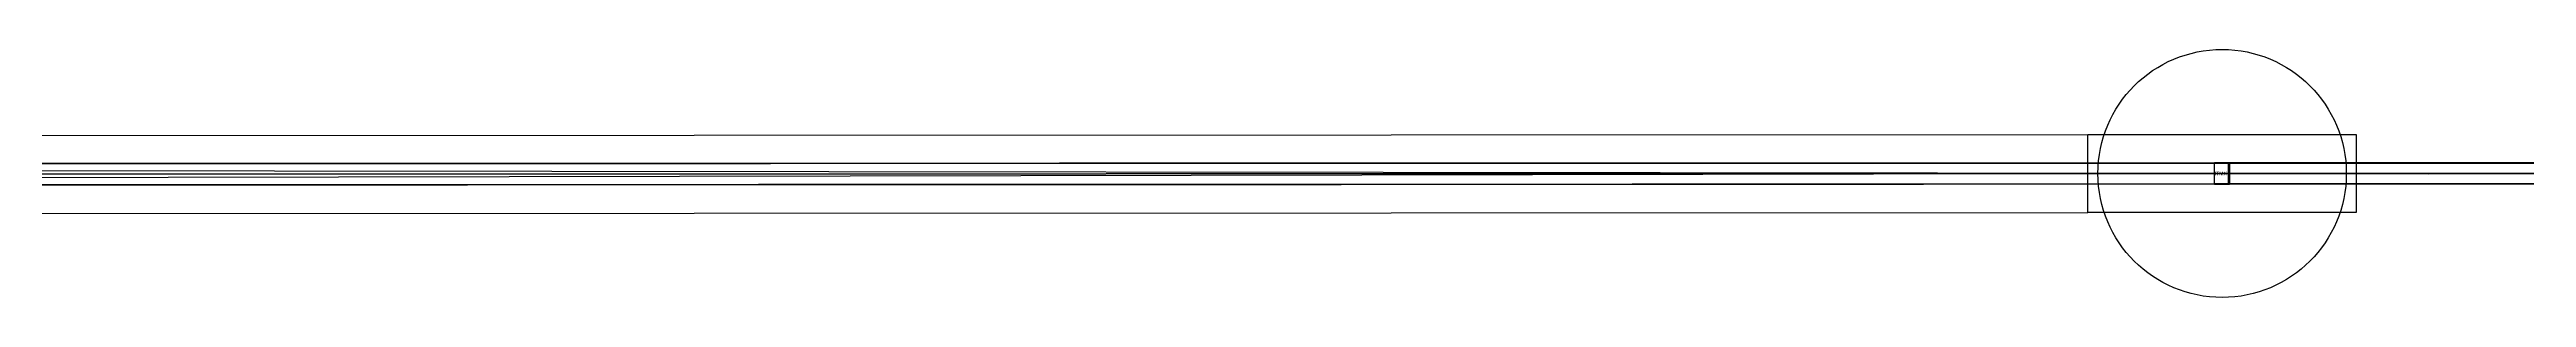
# Model space of a CAD drawing. Header units: millimetres. Extents: x -20362 to 3026657, y -20226 to 3023372.
# Drawn here: x 4567 to 29495, y -1266 to 1234 of the extents above; entities that cross this region are included whole.
import ezdxf

# ---------------------------------------------------------------- set-up
doc = ezdxf.new("R2010")
doc.units = ezdxf.units.MM
for name, color, linetype in [('main_beam', 1, 'Continuous'), ('main_beam_width', 6, 'Continuous'), ('Mirrors', 255, 'Continuous'), ('stray_beam', 3, 'Continuous'), ('text', 255, 'Continuous'), ('Vacuum', 255, 'Continuous')]:
    doc.layers.add(name, color=color, linetype=linetype)

msp = doc.modelspace()

# ---------------------------------------------------------------- linework, layer by layer
at = {"layer": 'main_beam'}
for p, q in [((88, -25), (26357, -16)), ((26357, -16), (88, -25)), ((26357, -16), (88, -25)), ((26357, -16), (26507, -16)), ((26507, -16), (26357, -16)), ((26507, -16), (26357, -16)), ((26507, -16), (3026507, -16)), ((1526507, -16), (26507, -16)), ((26507, -16), (3026507, -16))]:
    msp.add_line(p, q, dxfattribs=at)
at = {"layer": 'main_beam_width'}
for points in [[(26357, 90), (23450, 89), (20544, 88), (17637, 88), (14730, 87), (11824, 86), (8917, 85), (6010, 85), (3104, 84), (197, 83)], [(197, 83), (3103, 84), (6010, 85), (8917, 85), (11824, 86), (14730, 87), (17637, 87), (20544, 88), (23450, 89), (26357, 89)], [(26357, 89), (23450, 89), (20544, 88), (17637, 87), (14730, 86), (11824, 86), (8917, 85), (6010, 84), (3103, 84), (197, 83)], [(26507, 90), (26490, 90), (26474, 90), (26457, 90), (26440, 90), (26424, 90), (26407, 90), (26390, 90), (26374, 90), (26357, 90)], [(26357, 89), (26374, 89), (26390, 89), (26407, 89), (26424, 89), (26440, 89), (26457, 89), (26474, 89), (26490, 89), (26507, 89)], [(26507, 89), (26490, 89), (26474, 89), (26457, 89), (26440, 89), (26424, 89), (26407, 89), (26390, 89), (26374, 89), (26357, 89)], [(1526507, 32), (1443174, 32), (1359840, 33), (1276507, 35), (1193174, 37), (1109840, 39), (1026507, 41), (943174, 44), (859840, 48), (776507, 51), (693174, 55), (609840, 59), (526507, 63), (443174, 67), (359840, 71), (276507, 76), (193174, 80), (109840, 85), (26507, 90)], [(26507, 90), (107588, 85), (188669, 81), (269750, 76), (350831, 72), (431913, 68), (512994, 64), (594075, 60), (675156, 56), (756237, 52), (837318, 49), (918399, 45), (999480, 42), (1080561, 40), (1161642, 37), (1242723, 35), (1323804, 34), (1404885, 33), (1485967, 32), (1567048, 32)], [(26507, 89), (105454, 85), (184402, 80), (263349, 76), (342297, 72), (421244, 68), (500191, 64), (579139, 60), (658086, 56), (737033, 52), (815981, 49), (894928, 45), (973876, 42), (1052823, 40), (1131770, 37), (1210718, 35), (1289665, 34), (1368612, 32), (1447560, 32), (1526507, 32), (1605454, 32)], [(26357, -122), (23426, -124), (20495, -125), (17564, -126), (14634, -127), (11703, -129), (8772, -130), (5841, -131), (2910, -132), (-21, -134)], [(-20, -133), (2910, -132), (5841, -131), (8772, -129), (11703, -128), (14634, -127), (17565, -126), (20495, -124), (23426, -123), (26357, -122)], [(26357, -122), (23426, -123), (20495, -124), (17565, -126), (14634, -127), (11703, -128), (8772, -129), (5841, -131), (2911, -132), (-20, -133)], [(26357, -122), (26374, -122), (26390, -122), (26407, -122), (26424, -122), (26440, -122), (26457, -122), (26474, -122), (26490, -122), (26507, -122)], [(26507, -122), (26490, -122), (26474, -122), (26457, -122), (26440, -122), (26424, -122), (26407, -122), (26390, -122), (26374, -122), (26357, -122)], [(26507, -122), (26490, -122), (26474, -122), (26457, -122), (26440, -122), (26424, -122), (26407, -122), (26390, -122), (26374, -122), (26357, -122)], [(26507, -122), (105454, -118), (184402, -113), (263349, -109), (342297, -105), (421244, -100), (500191, -96), (579139, -92), (658086, -89), (737033, -85), (815981, -81), (894928, -78), (973876, -75), (1052823, -72), (1131770, -70), (1210718, -68), (1289665, -66), (1368612, -65), (1447560, -65), (1526507, -64), (1605454, -65)], [(1526507, -65), (1443174, -65), (1359840, -66), (1276507, -67), (1193174, -69), (1109840, -72), (1026507, -74), (943174, -77), (859840, -80), (776507, -84), (693174, -88), (609840, -92), (526507, -96), (443174, -100), (359840, -104), (276507, -109), (193174, -113), (109840, -118), (26507, -122)], [(26507, -122), (107588, -118), (188669, -113), (269750, -109), (350831, -105), (431913, -100), (512994, -96), (594075, -92), (675156, -89), (756237, -85), (837318, -81), (918399, -78), (999480, -75), (1080561, -72), (1161642, -70), (1242723, -68), (1323804, -67), (1404885, -66), (1485967, -65), (1567048, -65)]]:
    msp.add_lwpolyline(points, dxfattribs=at)
at = {"layer": 'Mirrors'}
for p, q in [((26357, 94), (26507, 94)), ((26357, -126), (26357, 94)), ((26492, 94), (26492, -126)), ((26507, -126), (26357, -126))]:
    msp.add_line(p, q, dxfattribs=at)
msp.add_lwpolyline([(26507, 94), (26507, 90), (26507, 86), (26507, 82), (26507, 78), (26507, 75), (26507, 71), (26507, 67), (26507, 63), (26507, 59), (26507, 56), (26507, 52), (26507, 48), (26507, 44), (26507, 41), (26507, 37), (26507, 33), (26507, 29), (26507, 25), (26507, 22), (26507, 18), (26507, 14), (26507, 10), (26507, 6), (26507, 3), (26507, -1), (26507, -5), (26507, -9), (26507, -13), (26507, -16), (26507, -16), (26507, -20), (26507, -24), (26507, -28), (26507, -32), (26507, -35), (26507, -39), (26507, -43), (26507, -47), (26507, -51), (26507, -54), (26507, -58), (26507, -62), (26507, -66), (26507, -69), (26507, -73), (26507, -77), (26507, -81), (26507, -85), (26507, -88), (26507, -92), (26507, -96), (26507, -100), (26507, -104), (26507, -107), (26507, -111), (26507, -115), (26507, -119), (26507, -123), (26507, -126)], dxfattribs=at)
at = {"layer": 'stray_beam'}
for p, q in [((26357, -16), (129, 15)), ((26357, -17), (48, -66)), ((26357, -17), (48, -66)), ((26357, -16), (26507, -17)), ((26357, -16), (26507, -17)), ((26507, -17), (26357, -17)), ((26507, -17), (26357, -17)), ((26507, -17), (28507, -20))]:
    msp.add_line(p, q, dxfattribs=at)
at = {"layer": 'Vacuum'}
for p, q in [((878, 364), (25082, 376)), ((878, -421), (25082, -409))]:
    msp.add_line(p, q, dxfattribs=at)
msp.add_lwpolyline([(25082, 376), (27782, 376), (27782, -409), (25082, -409), (25082, 376)], dxfattribs=at)
msp.add_circle((26432, -16), 1250, dxfattribs=at)

# ---------------------------------------------------------------- texts
at = {"layer": 'text'}
for s, height, p in [('ITMX', 37.5, (26357, -35)), ('BS:t1 P=2.50E+02 ', 1, (26347, -15)), ('ITMX:s2 P=2.49E+02 ', 1, (26367, -17)), ('ITMX:s1 P=5.00E+02 ', 1, (26367, -17)), ('ITMX:s4 P=1.24E-01 ', 1, (26367, -18)), ('ITMX:s3 P=2.48E-01 ', 1, (26367, -18)), ('ITMX:s1 P=2.50E+02 ', 1, (26497, -15)), ('ITMX:s3 P=1.24E-01 ', 1, (26497, -16)), ('ITMX:s2 P=2.50E-01 ', 1, (26497, -16)), ('Beam P=1.25E+05 ', 1, (26517, -17)), ('ITMX:r2 P=1.00E-03 ', 1, (28497, -19))]:
    msp.add_text(s, height=height, dxfattribs=at).set_placement(p)

doc.saveas('drawing.dxf')
